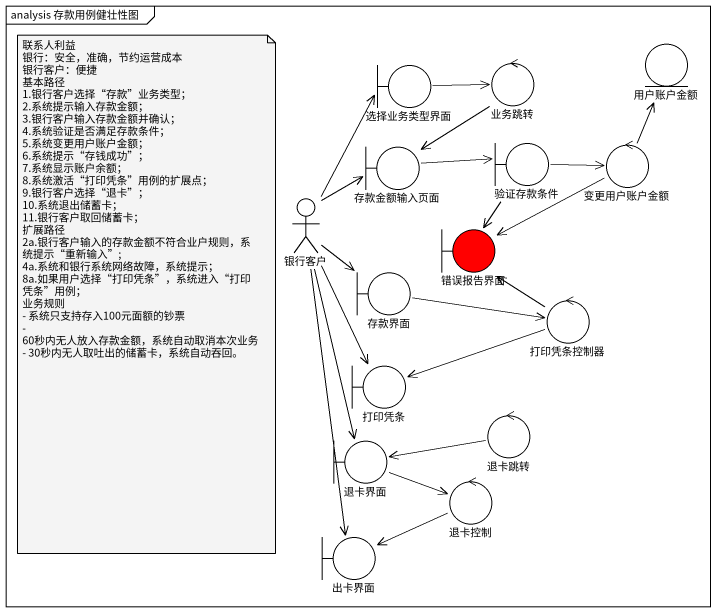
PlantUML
@startuml
mainframe analysis 存款用例健壮性图
entity 用户账户金额
boundary 选择业务类型界面
control 业务跳转
boundary 存款金额输入页面
boundary 验证存款条件
control 变更用户账户金额
actor 银行客户
boundary 错误报告界面 #FF0000
boundary 存款界面
control 打印凭条控制器
boundary 打印凭条
boundary 退卡界面
control 退卡跳转
control 退卡控制
boundary 出卡界面
选择业务类型界面 -right-> 业务跳转
业务跳转 --> 存款金额输入页面
存款金额输入页面 -right-> 验证存款条件
验证存款条件 -right-> 变更用户账户金额
验证存款条件 --> 错误报告界面
变更用户账户金额 -up-> 用户账户金额
变更用户账户金额 -left-> 错误报告界面
银行客户 -up-> 选择业务类型界面
银行客户 -up-> 存款金额输入页面
银行客户 --> 存款界面
银行客户 --> 打印凭条
银行客户 --> 退卡界面
银行客户 --> 出卡界面
存款界面 -right-> 打印凭条控制器
打印凭条控制器 -up-> 错误报告界面
打印凭条控制器 -left-> 打印凭条
退卡界面 -right-> 退卡控制
退卡跳转 -left-> 退卡界面
退卡控制 -left-> 出卡界面
note as N1
  联系人利益
  银行：安全，准确，节约运营成本
  银行客户：便捷
  基本路径
  1.银行客户选择“存款”业务类型；
  2.系统提示输入存款金额；
  3.银行客户输入存款金额并确认；
  4.系统验证是否满足存款条件；
  5.系统变更用户账户金额；
  6.系统提示“存钱成功”；
  7.系统显示账户余额；
  8.系统激活“打印凭条”用例的扩展点；
  9.银行客户选择“退卡”；
  10.系统退出储蓄卡；
  11.银行客户取回储蓄卡；
  扩展路径
  2a.银行客户输入的存款金额不符合业户规则，系统提示“重新输入”;
  4a.系统和银行系统网络故障，系统提示；
  8a.如果用户选择“打印凭条”，系统进入“打印凭条”用例；
  业务规则
  - 系统只支持存入100元面额的钞票
  - 60秒内无人放入存款金额，系统自动取消本次业务
  - 30秒内无人取吐出的储蓄卡，系统自动吞回。
end note
@enduml
